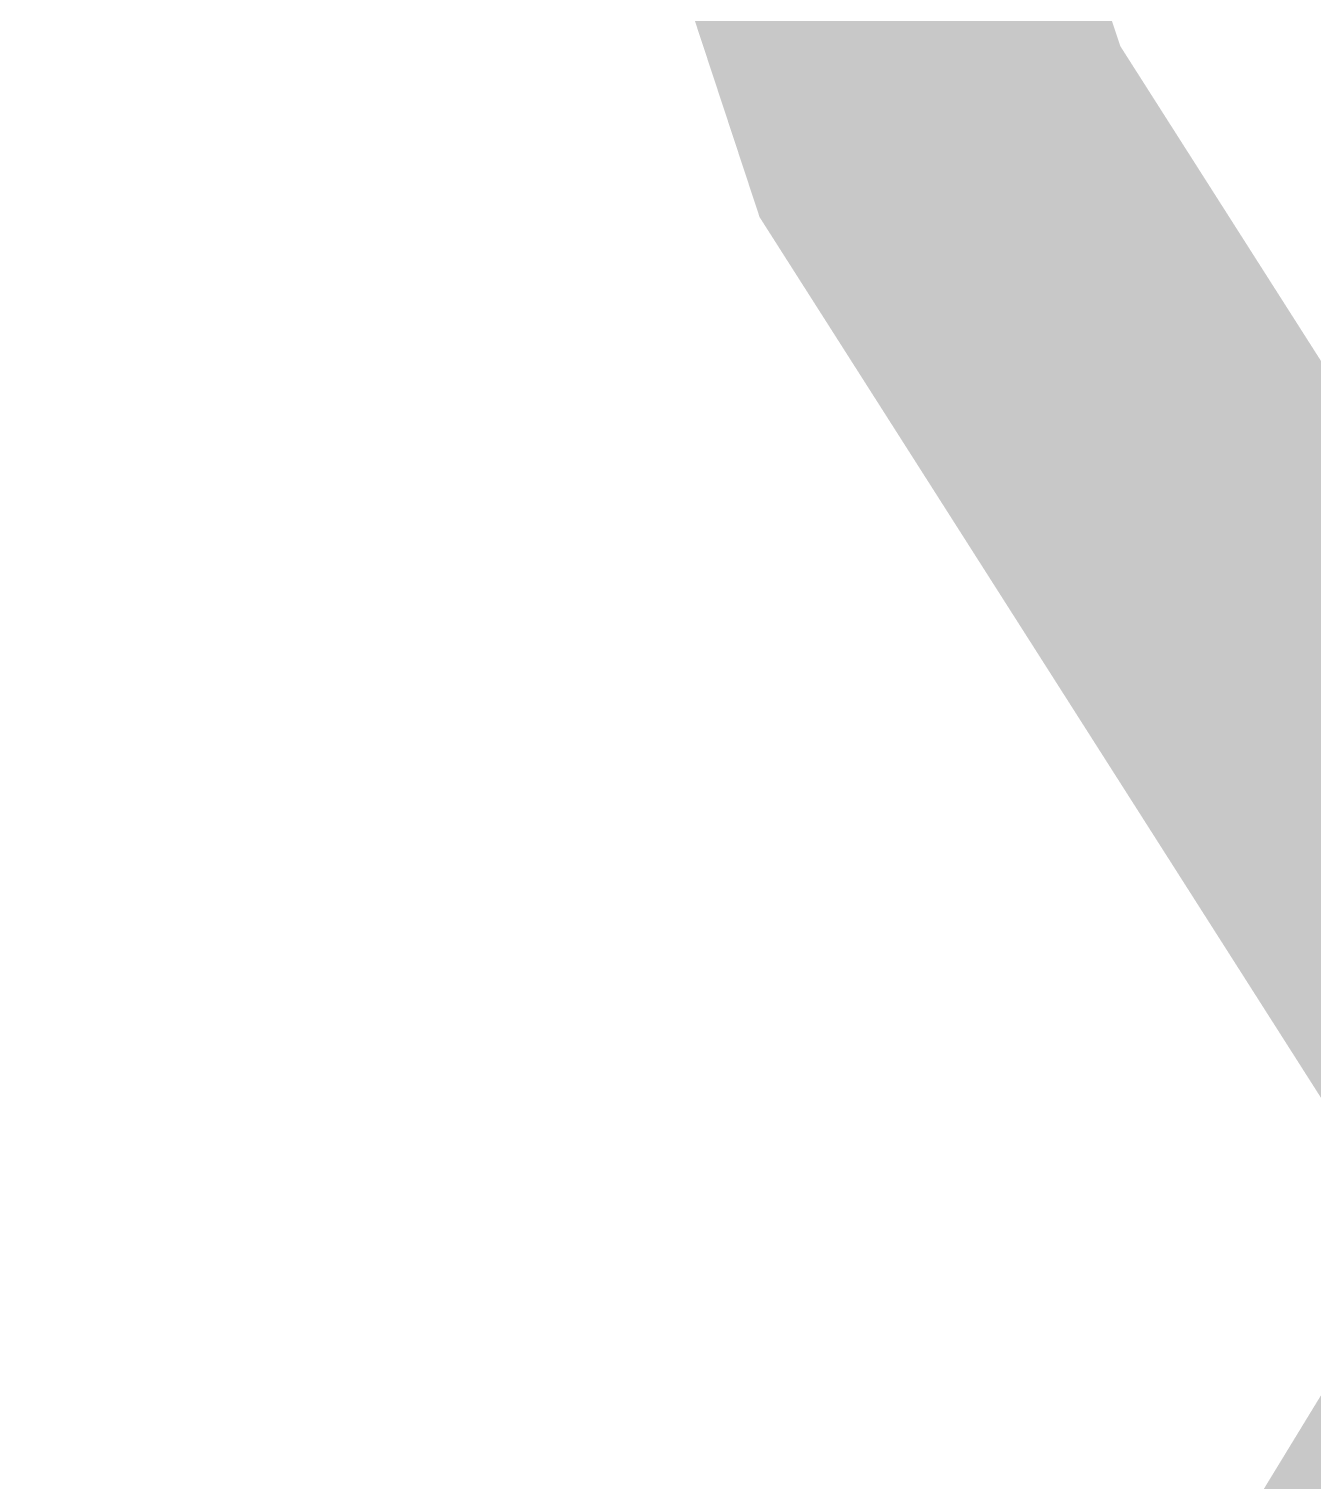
# Model space of a CAD drawing. Header units: metres. Extents: x 326467 to 340077, y 1811030 to 1824953.
# Drawn here: x 329582.26 to 329592.09, y 1813108.69 to 1813119.81 of the extents above; entities that cross this region are included whole.
import ezdxf

# ---------------------------------------------------------------- set-up
doc = ezdxf.new("R2010")
doc.units = ezdxf.units.M
doc.header["$MEASUREMENT"] = 0
for name, color, linetype in [('HIGH TIDE LINE', 6, 'Continuous'), ('MANGROOVE', 112, 'Continuous'), ('NDZ-200M FROM CRZ', 30, 'Continuous')]:
    doc.layers.add(name, color=color, linetype=linetype)

# ---------------------------------------------------------------- blocks, each defined once
blk = doc.blocks.new('16')
at = {"layer": 'MANGROOVE'}
h = blk.add_hatch(dxfattribs=at)
h.set_pattern_fill('GRASS', color=256, scale=0.606428, angle=-0.4421)
h.set_pattern_definition([(89.55787, (320150.772, 1810233.299), (-10.807394, 10.975486), [2.888115, -18.895414]), (44.55787, (320150.772, 1810233.299), (-10.807394, 10.975486), [2.888115, -12.515166]), (134.55787, (320150.772, 1810233.299), (-10.975486, -10.807394), [2.888115, -12.515166])])
h.paths.add_polyline_path([(329495.318, 1812826.445), (329509.252, 1812862.849), (329546.8, 1812893.722), (329583.672, 1812941.163), (329604.767, 1813003.101), (329619.428, 1813062.81), (329615.697, 1813084.315), (329601.89, 1813099.168), (329589.236, 1813119.021), (329582.706, 1813138.826), (329570.571, 1813150.861), (329568.441, 1813148.764), (329539.988, 1813128.767), (329527.799, 1813120.774), (329515.547, 1813104.695), (329503.232, 1813080.531), (329490.824, 1813044.237), (329474.373, 1813007.974), (329445.733, 1812963.718), (329380.337, 1812871.227), (329306.824, 1812774.754), (329245.657, 1812706.49), (329237.51, 1812698.466), (329208.995, 1812670.383), (329184.584, 1812650.355), (329152.12, 1812634.432), (329127.803, 1812626.533), (329091.358, 1812618.728), (329050.903, 1812614.997), (329032.712, 1812615.137), (329024.468, 1812604.329), (329021.562, 1812588.492), (329023.891, 1812565.658), (329029.344, 1812550.591), (329037.627, 1812541.624), (329059.531, 1812529.769), (329124.506, 1812528.703), (329209.361, 1812556.429), (329287.792, 1812607.677), (329330.989, 1812649.08), (329374.016, 1812698.135), (329389.986, 1812711.089), (329403.682, 1812717.939), (329441.805, 1812747.003)])
at = {"layer": 'HIGH TIDE LINE', "lineweight": 35, "const_width": 3.032}
blk.add_lwpolyline([(329575.902, 1813067.84), (329588.279, 1813100.091), (329600.562, 1813120.213), (329608.741, 1813132.279), (329612.815, 1813136.291), (329633.183, 1813156.351), (329645.435, 1813172.429)], dxfattribs=at)
at = {"layer": 'MANGROOVE', "const_width": 3.032, "flags": 128}
blk.add_lwpolyline([(329441.805, 1812747.003), (329495.318, 1812826.445), (329509.252, 1812862.849), (329546.8, 1812893.722), (329583.672, 1812941.163), (329604.767, 1813003.101), (329619.428, 1813062.81), (329615.697, 1813084.315), (329601.89, 1813099.168), (329589.236, 1813119.021), (329582.706, 1813138.826), (329570.571, 1813150.861), (329568.441, 1813148.764), (329539.988, 1813128.767), (329527.799, 1813120.774), (329515.547, 1813104.695), (329503.232, 1813080.531), (329490.824, 1813044.237), (329474.373, 1813007.974), (329445.733, 1812963.718), (329380.337, 1812871.227), (329306.824, 1812774.754)], dxfattribs=at)
at = {"layer": 'NDZ-200M FROM CRZ', "const_width": 3.032, "flags": 128}
blk.add_lwpolyline([(329645.435, 1813172.429), (329633.183, 1813156.351), (329612.815, 1813136.291), (329608.741, 1813132.279), (329600.562, 1813120.213), (329588.279, 1813100.091), (329575.902, 1813067.84)], dxfattribs=at)

msp = doc.modelspace()

# ---------------------------------------------------------------- block references
msp.add_blockref('16', (0, 0))

doc.saveas('drawing.dxf')
